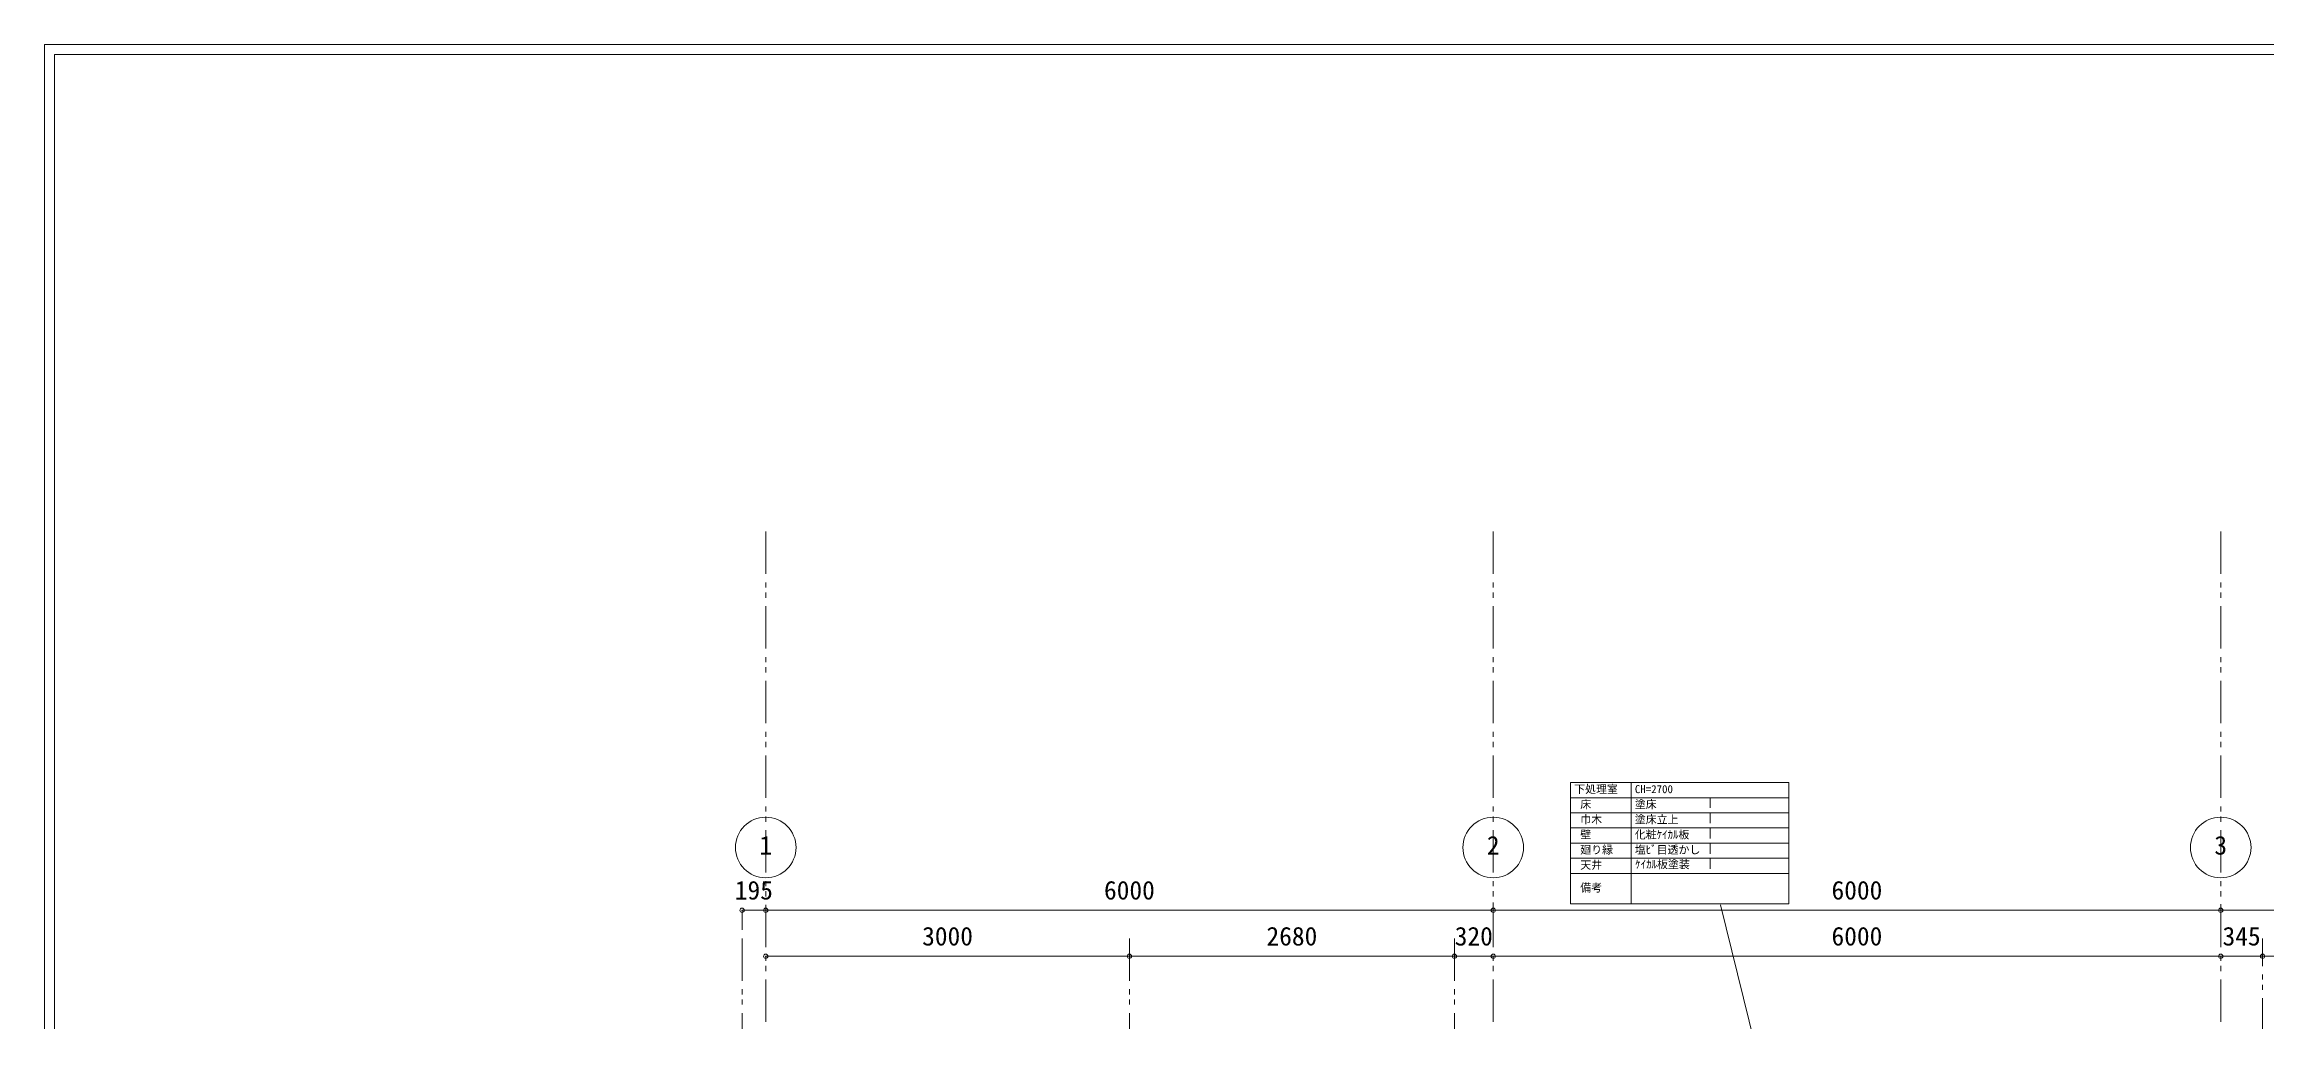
# Model space of a CAD drawing. Units: millimetres at full size. Extents: x -22551 to 92397, y -19340 to 14894.
# Drawn here: x 44673 to 62992, y 6840 to 14894 of the extents above; entities that cross this region are included whole.
import ezdxf
from ezdxf.enums import TextEntityAlignment as Align

# ---------------------------------------------------------------- set-up
doc = ezdxf.new("R2010")
doc.units = ezdxf.units.MM
doc.header["$LTSCALE"] = 70
doc.header["$PDMODE"] = 32
doc.header["$PDSIZE"] = 35
doc.linetypes.add('DASHED1', pattern=[1.8, 1.2, -0.6])
doc.linetypes.add('DOUBLE_CHAIN1', pattern=[8.8, 5, -1, 0.6, -0.6, 0.6, -1])
for name, color, linetype, lineweight in [('1-0_1-SP_配管(M00_A-00 １階平面図_190409_150.jww)', 7, 'Continuous', 15), ('2-0_通芯', 7, 'Continuous', 15), ('2-2_間仕切り芯', 7, 'DOUBLE_CHAIN1', 15), ('2-6_3-7', 7, 'Continuous', 15), ('8-0_9-1', 7, 'Continuous', 15)]:
    doc.layers.add(name, color=color, linetype=linetype, lineweight=lineweight)
doc.styles.add('ＭＳ ゴシック', font='')
doc.styles.get('ＭＳ ゴシック').set_extended_font_data('MS Gothic')

msp = doc.modelspace()

# ---------------------------------------------------------------- linework, layer by layer
at = {"layer": '1-0_1-SP_配管(M00_A-00 １階平面図_190409_150.jww)'}
for p, q in [((50426.52, 7750.82), (50621.52, 7750.82)), ((50426.52, 7588.34), (50426.52, 7750.82)), ((50621.52, 7750.82), (56621.52, 7750.82)), ((50621.52, 7601.67), (50621.52, 7750.82)), ((56621.52, 7813.26), (56621.52, 7750.82)), ((56621.52, 7750.82), (62621.52, 7750.82)), ((62621.52, 7801.72), (62621.52, 7750.82)), ((62621.52, 7750.82), (68621.52, 7750.82)), ((53621.52, 7371.56), (50621.52, 7371.56)), ((53621.52, 7403.78), (53621.52, 7371.56)), ((53621.52, 7403.78), (53621.52, 7371.56)), ((53621.52, 7371.56), (56301.52, 7371.56)), ((56301.52, 7371.56), (56621.52, 7371.56)), ((56301.52, 7309.12), (56301.52, 7371.56)), ((56621.52, 7371.56), (62621.52, 7371.56)), ((56621.52, 7343.33), (56621.52, 7371.56)), ((62966.52, 7371.56), (62621.52, 7371.56)), ((62966.52, 7381.11), (62966.52, 7371.56)), ((62966.52, 7381.11), (62966.52, 7371.56)), ((62966.52, 7371.56), (68621.52, 7371.56))]:
    msp.add_line(p, q, dxfattribs=at)
for p in [(50426.52, 7750.82), (50621.52, 7750.82), (56621.52, 7750.82), (62621.52, 7750.82), (50621.52, 7371.56), (53621.52, 7371.56), (56301.52, 7371.56), (56621.52, 7371.56), (62621.52, 7371.56), (62966.52, 7371.56)]:
    msp.add_point(p, dxfattribs=at)
at = {"layer": '2-0_通芯', "linetype": 'DOUBLE_CHAIN1'}
for p, q in [((50621.52, 10874.77), (50621.52, -7611.2)), ((56621.52, 10874.77), (56621.52, -7611.2)), ((62621.52, 10874.77), (62621.52, -7611.2)), ((50426.52, 7518.34), (50426.52, -7611.2))]:
    msp.add_line(p, q, dxfattribs=at)
at = {"layer": '2-0_通芯'}
for centre in [(50621.52, 8268.34), (56621.52, 8268.34), (62621.52, 8268.34)]:
    msp.add_circle(centre, 250, dxfattribs=at)
at = {"layer": '2-2_間仕切り芯'}
for p, q in [((53621.52, 7518.34), (53621.52, -7611.2)), ((56301.52, 7518.34), (56301.52, -4984.66)), ((62966.52, 514.13), (62966.52, 7518.34))]:
    msp.add_line(p, q, dxfattribs=at)
at = {"layer": '2-6_3-7'}
for p, q in [((57259.58, 8804.37), (57259.58, 7804.37)), ((57259.58, 8804.37), (59059.58, 8804.37)), ((57759.58, 8804.37), (57759.58, 7804.37)), ((59059.58, 8804.37), (59059.58, 7804.37)), ((57259.58, 8679.37), (59059.58, 8679.37)), ((57259.58, 8554.37), (59059.58, 8554.37)), ((57259.58, 8429.37), (59059.58, 8429.37)), ((57259.58, 8304.37), (59059.58, 8304.37)), ((57259.58, 8179.37), (59059.58, 8179.37)), ((57259.58, 8054.37), (59059.58, 8054.37)), ((57259.58, 7804.37), (59059.58, 7804.37)), ((58495.99, 7794.07), (58963.42, 5902.48))]:
    msp.add_line(p, q, dxfattribs=at)
at = {"layer": '2-6_3-7', "linetype": 'DASHED1'}
msp.add_line((58409.58, 8679.37), (58409.58, 8054.37), dxfattribs=at)
at = {"layer": '8-0_9-1'}
for p, q in [((44672.56, 14893.69), (44672.56, -19340.46)), ((44672.56, 14893.69), (92396.86, 14893.69)), ((44756.56, 14809.69), (92312.86, 14809.69)), ((44756.56, 14809.69), (44756.56, -19256.46))]:
    msp.add_line(p, q, dxfattribs=at)

# ---------------------------------------------------------------- texts
at = {"layer": '1-0_1-SP_配管(M00_A-00 １階平面図_190409_150.jww)', "style": 'ＭＳ ゴシック'}
for s, p in [('195', (50366.52, 7792.82)), ('6000', (53411.52, 7792.82)), ('6000', (59411.52, 7792.82)), ('3000', (51911.52, 7413.56)), ('2680', (54751.52, 7413.56)), ('320', (56304.02, 7413.56)), ('6000', (59411.52, 7413.56)), ('345', (62636.52, 7413.56))]:
    msp.add_text(s, height=154, dxfattribs=at).set_placement(p, align=Align.BOTTOM_LEFT)
at = {"layer": '2-0_通芯', "style": 'ＭＳ ゴシック'}
for s, p in [('1', (50569.02, 8163.34)), ('2', (56569.02, 8163.34)), ('3', (62569.02, 8163.34))]:
    msp.add_text(s, height=154, dxfattribs=at).set_placement(p, align=Align.BOTTOM_LEFT)
at = {"layer": '2-6_3-7', "style": 'ＭＳ ゴシック'}
for s, p in [('下処理室', (57289.58, 8696.87)), ('床', (57339.58, 8571.87)), ('塗床', (57789.58, 8571.87)), ('CH=2700', (57789.58, 8696.87)), ('巾木', (57339.58, 8446.87)), ('塗床立上', (57789.58, 8446.87)), ('壁', (57339.58, 8321.87)), ('廻り縁', (57339.58, 8196.87)), ('化粧ｹｲｶﾙ板', (57789.58, 8321.87)), ('塩ﾋﾞ目透かし', (57789.58, 8196.87)), ('天井', (57339.58, 8071.87)), ('ｹｲｶﾙ板塗装', (57792.5, 8076.83)), ('備考', (57339.58, 7884.37))]:
    msp.add_text(s, height=65.98, dxfattribs=at).set_placement(p, align=Align.BOTTOM_LEFT)

doc.saveas('drawing.dxf')
